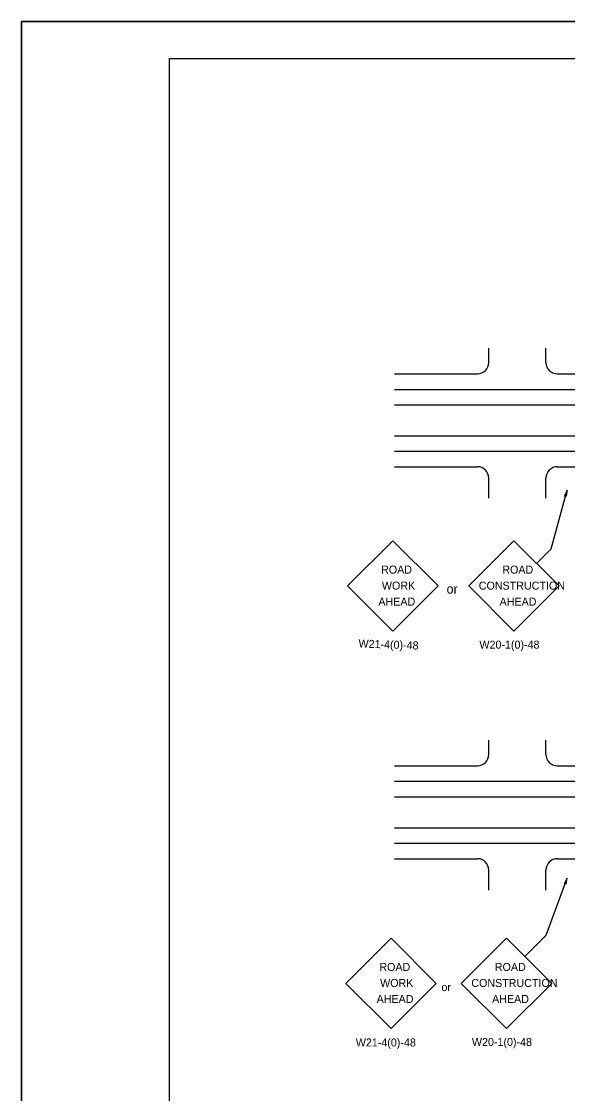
# Model space of a CAD drawing. Extents: x 92217 to 93577, y 75831 to 76271.
# Drawn here: x 92217.4 to 92364.8, y 75982.2 to 76271.4 of the extents above; entities that cross this region are included whole.
import ezdxf

# ---------------------------------------------------------------- set-up
doc = ezdxf.new("R2010")
doc.units = 0
for name, color, linetype in [('Design_PR_EOP', 7, 'Continuous'), ('Level 48', 7, 'Continuous'), ('Level 7', 7, 'Continuous'), ('Sheets_50 Reference Boundary', 7, 'Continuous'), ('Sheets_General Details', 7, 'Continuous'), ('Sheets_Printer Plotting Border', 7, 'Continuous'), ('Topo_PMK Symbols', 7, 'Continuous'), ('Topo_Traffic Sign', 7, 'Continuous')]:
    doc.layers.add(name, color=color, linetype=linetype)

msp = doc.modelspace()

# ---------------------------------------------------------------- linework, layer by layer
at = {"layer": 'Design_PR_EOP'}
for p, q in [((92343.56, 76179.45), (92343.56, 76183.28)), ((92358.98, 76179.45), (92358.98, 76183.28)), ((92318.1, 76176.36), (92340.47, 76176.36)), ((92362.07, 76176.36), (92434.31, 76176.36)), ((92318.1, 76151.29), (92340.47, 76151.29)), ((92362.07, 76151.29), (92434.31, 76151.29)), ((92343.56, 76142.81), (92343.56, 76148.21)), ((92358.98, 76142.81), (92358.98, 76148.21)), ((92343.56, 76073.71), (92343.56, 76077.55)), ((92358.98, 76073.71), (92358.98, 76077.55)), ((92318.1, 76070.62), (92340.47, 76070.62)), ((92362.07, 76070.62), (92434.31, 76070.62)), ((92318.1, 76045.56), (92340.47, 76045.56)), ((92362.07, 76045.56), (92434.31, 76045.56)), ((92343.56, 76037.08), (92343.56, 76042.47)), ((92358.98, 76037.08), (92358.98, 76042.47))]:
    msp.add_line(p, q, dxfattribs=at)
for centre, start, end in [((92340.47, 76179.45), 270, 0), ((92362.07, 76179.45), 180, 270), ((92340.47, 76148.21), 0, 90), ((92362.07, 76148.21), 90, 180), ((92340.47, 76073.71), 270, 0), ((92362.07, 76073.71), 180, 270), ((92340.47, 76042.47), 0, 90), ((92362.07, 76042.47), 90, 180)]:
    msp.add_arc(centre, 3.09, start, end, dxfattribs=at)
at = {"layer": 'Level 48'}
msp.add_lwpolyline([(92217.4, 76271.44), (92897.4, 76271.44), (92897.4, 75831.44), (92217.4, 75831.44)], close=True, dxfattribs=at)
at = {"layer": 'Level 7'}
for p, q in [((92318.1, 76172.18), (92791.71, 76172.18)), ((92318.1, 76155.47), (92791.71, 76155.47)), ((92318.1, 76066.45), (92791.71, 76066.45)), ((92318.1, 76049.73), (92791.71, 76049.73))]:
    msp.add_line(p, q, dxfattribs=at)
at = {"layer": 'Sheets_50 Reference Boundary'}
msp.add_lwpolyline([(92257.4, 76261.43), (92887.4, 76261.43), (92887.4, 75861.44), (92257.4, 75861.44)], close=True, dxfattribs=at)
at = {"layer": 'Sheets_General Details'}
for p, q in [((92217.4, 76271.44), (92217.4, 75831.44)), ((92897.4, 76271.44), (92217.4, 76271.44))]:
    msp.add_line(p, q, dxfattribs=at)
msp.add_lwpolyline([(92257.4, 76261.44), (92887.4, 76261.44), (92887.4, 75841.44), (92257.4, 75841.44)], close=True, dxfattribs=at)
at = {"layer": 'Sheets_Printer Plotting Border'}
msp.add_lwpolyline([(92217.4, 75831.44), (92897.4, 75831.44), (92897.4, 76271.44), (92217.4, 76271.44)], close=True, dxfattribs=at)
at = {"layer": 'Topo_PMK Symbols'}
for p, q in [((92318.1, 76168.01), (92791.71, 76168.01)), ((92318.1, 76159.65), (92791.71, 76159.65)), ((92318.1, 76062.27), (92791.71, 76062.27)), ((92318.1, 76053.91), (92791.71, 76053.91))]:
    msp.add_line(p, q, dxfattribs=at)
for points in [[(92318.1, 76172.18), (92321.16, 76172.18)], [(92330.41, 76172.18), (92333.5, 76172.18)], [(92342.76, 76172.18), (92345.84, 76172.18)], [(92355.1, 76172.18), (92358.18, 76172.18)], [(92318.1, 76155.47), (92321.16, 76155.47)], [(92330.41, 76155.47), (92333.5, 76155.47)], [(92342.76, 76155.47), (92345.84, 76155.47)], [(92355.1, 76155.47), (92358.18, 76155.47)], [(92318.1, 76066.45), (92321.16, 76066.45)], [(92330.41, 76066.45), (92333.5, 76066.45)], [(92342.76, 76066.45), (92345.84, 76066.45)], [(92355.1, 76066.45), (92358.18, 76066.45)], [(92318.1, 76049.73), (92321.16, 76049.73)], [(92330.41, 76049.73), (92333.5, 76049.73)], [(92342.76, 76049.73), (92345.84, 76049.73)], [(92355.1, 76049.73), (92358.18, 76049.73)]]:
    msp.add_lwpolyline(points, dxfattribs=at)
at = {"layer": 'Topo_Traffic Sign'}
for p, q in [((92360.38, 76129.15), (92364.73, 76145.01)), ((92356.46, 76125.24), (92360.38, 76129.15)), ((92359.05, 76024.97), (92364.73, 76040.31)), ((92353.28, 76019.2), (92359.05, 76024.97))]:
    msp.add_line(p, q, dxfattribs=at)
for points in [[(92364.28, 76143.44), (92364.53, 76143.43), (92364.6, 76144.12), (92364.73, 76145.01), (92364.35, 76144.13), (92364, 76143.37), (92364.28, 76143.44), (92364.45, 76143.47), (92364.57, 76144.43), (92364.12, 76143.47), (92364.36, 76143.57), (92364.45, 76144), (92364.27, 76143.61)], [(92364.15, 76038.79), (92364.39, 76038.76), (92364.53, 76039.44), (92364.73, 76040.31), (92364.28, 76039.47), (92363.86, 76038.74), (92364.15, 76038.79), (92364.32, 76038.8), (92364.52, 76039.75), (92363.99, 76038.83), (92364.24, 76038.9), (92364.36, 76039.33), (92364.16, 76038.95)]]:
    msp.add_lwpolyline(points, dxfattribs=at)
for points in [[(92305.42, 76119.13), (92317.64, 76106.91), (92329.86, 76119.13), (92317.64, 76131.35)], [(92338.13, 76119.13), (92350.35, 76106.91), (92362.57, 76119.13), (92350.35, 76131.35)], [(92304.94, 76011.93), (92317.16, 75999.71), (92329.38, 76011.93), (92317.16, 76024.15)], [(92336.12, 76011.93), (92348.34, 75999.71), (92360.55, 76011.93), (92348.34, 76024.15)]]:
    msp.add_lwpolyline(points, close=True, dxfattribs=at)

# ---------------------------------------------------------------- texts
for s, height, p in [('ROAD', 2.16, (92314.48, 76122.47)), ('ROAD', 2.16, (92347.2, 76122.47)), ('WORK', 2.16, (92314.7, 76118.15)), ('or', 2.52, (92332.16, 76117.07)), ('CONSTRUCTION', 2.1598, (92340.85, 76118.15)), ('AHEAD', 2.16, (92313.75, 76113.83)), ('AHEAD', 2.16, (92346.46, 76113.83)), ('W20-1(0)-48', 2.1597, (92341.02, 76102.23)), ('ROAD', 2.16, (92314.01, 76015.27)), ('ROAD', 2.16, (92345.18, 76015.27)), ('WORK', 2.16, (92314.22, 76010.95)), ('CONSTRUCTION', 2.1598, (92338.83, 76010.95)), ('or', 2.16, (92330.77, 76009.83)), ('AHEAD', 2.16, (92313.27, 76006.63)), ('AHEAD', 2.16, (92344.44, 76006.63)), ('W21-4(0)-48', 2.1597, (92307.65, 75994.9)), ('W20-1(0)-48', 2.1597, (92339, 75995.03))]:
    msp.add_text(s, height=height, dxfattribs=at).set_placement(p)
msp.add_text('W21-4(0)-48', height=2.1597, rotation=358, dxfattribs=at).set_placement((92308.35, 76102.55))

doc.saveas('drawing.dxf')
